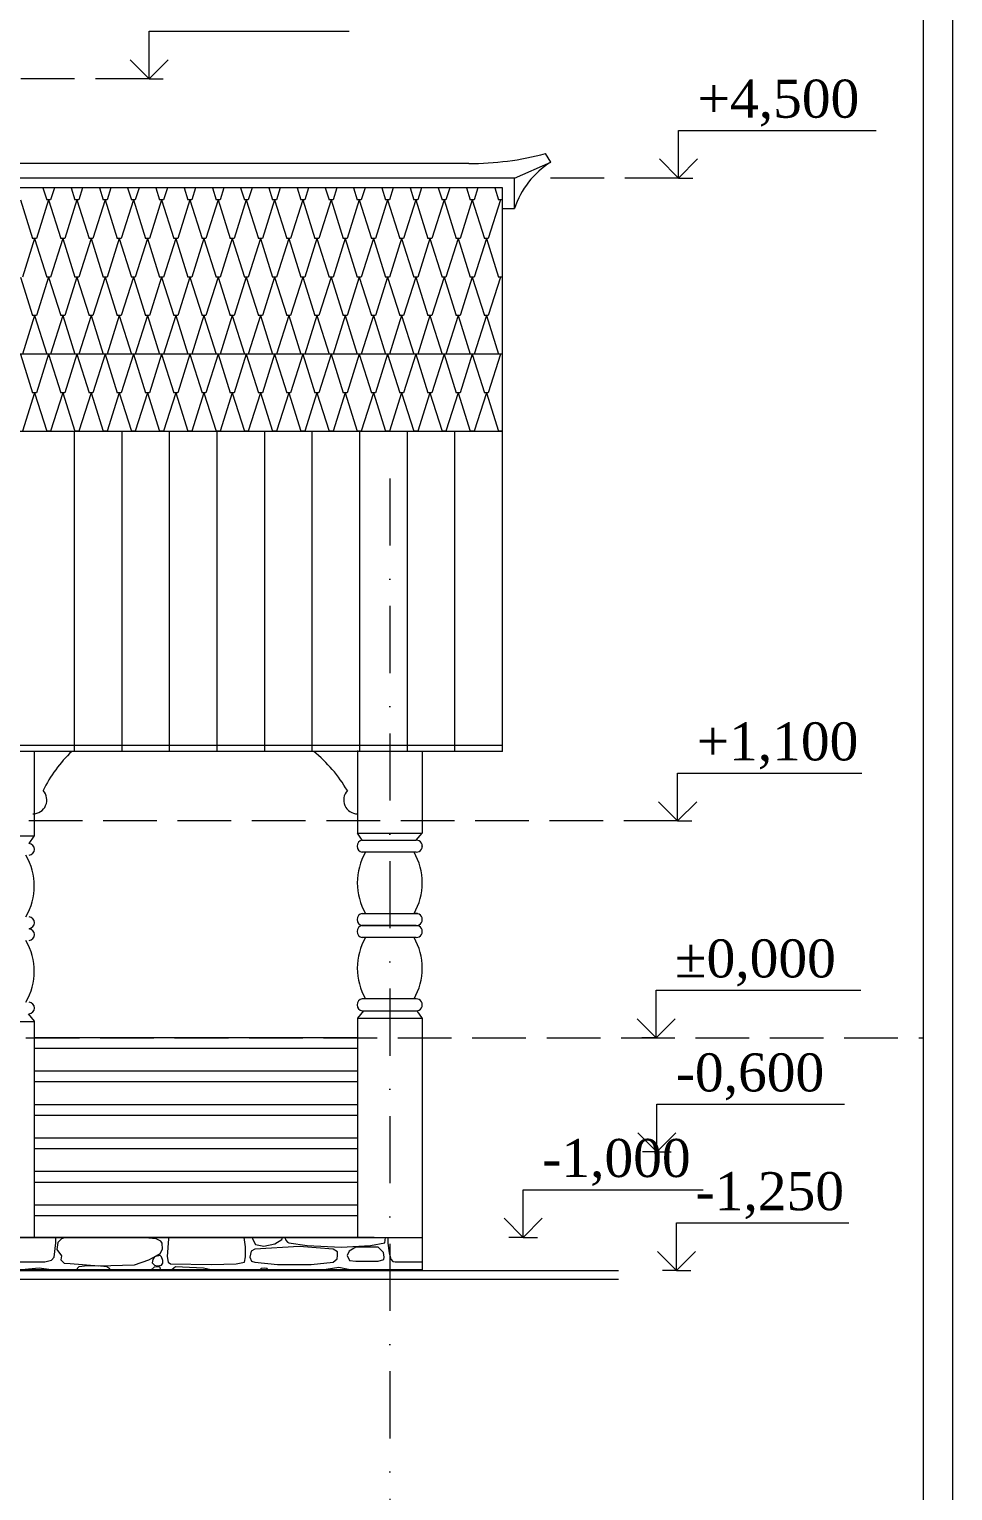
# Model space of a CAD drawing. Header units: millimetres. Extents: x 2399 to 111977, y 1313 to 59551.
# Drawn here: x 107121 to 111977, y 29365 to 37046 of the extents above; entities that cross this region are included whole.
import ezdxf

# ---------------------------------------------------------------- set-up
doc = ezdxf.new("R2010")
doc.units = ezdxf.units.MM
doc.linetypes.add('Невидимая', pattern=[391.222223, 282.222223, -109])
doc.linetypes.add('Штрихпунктирная', pattern=[670.277762, 352.777767, -176.388884, 0, -141.111112])
for name, color, linetype, lineweight in [('base', 255, 'Continuous', 0), ('Basement level', 252, 'Continuous', 13), ('dim Level', 7, 'Continuous', 13), ('main line', 7, 'Continuous', 13)]:
    doc.layers.add(name, color=color, linetype=linetype, lineweight=lineweight)
doc.layers.add('hatch1', color=7, linetype='Continuous', lineweight=20, true_color=0x6a6a6a)
doc.styles.add('СГЕНЕРИР_СТИЛЬ_1', font='georgia.ttf')

# ---------------------------------------------------------------- blocks, each defined once
blk = doc.blocks.new('*X15')
at = {"layer": 'hatch1', "color": 251, "linetype": 'Continuous', "lineweight": 20, "true_color": 0x6a6a6a}
for p, q in [((107311.1, 7229.6), (107318.5, 7304.9)), ((107318.5, 7304.9), (107318.4, 7334.2)), ((107330, 7306.5), (107323.8, 7269.7)), ((107349.6, 7326.8), (107330, 7306.5)), ((107371.5, 7334.2), (107349.6, 7326.8)), ((107846.6, 7326.8), (107768.7, 7334.2)), ((107871.1, 7314.8), (107846.6, 7326.8)), ((107847.7, 7334.2), (107854.7, 7332.8)), ((107854.7, 7332.8), (107856.1, 7334.2)), ((107878.2, 7303.5), (107871.1, 7314.8)), ((107879.6, 7272.7), (107878.2, 7303.5)), ((107911.5, 7325.5), (107904.3, 7233.7)), ((107910.3, 7334.2), (107911.5, 7325.5)), ((108315.9, 7283.5), (108309.4, 7334.2)), ((108350.9, 7334.2), (108354.2, 7323.5)), ((108354.2, 7323.5), (108368, 7296)), ((108413.1, 7288.6), (108469.7, 7299.9)), ((108469.7, 7299.9), (108508, 7323.5)), ((108508, 7323.5), (108510.4, 7334.2)), ((108522.8, 7334.2), (108527.6, 7320.2)), ((108527.6, 7320.2), (108536.6, 7309.2)), ((108536.6, 7309.2), (108544.9, 7305)), ((108544.9, 7305), (108639.7, 7291.8)), ((108974.3, 7292), (109049.2, 7305)), ((109049.2, 7305), (109052.6, 7334.2)), ((109065.5, 7334.2), (109063.9, 7304.1)), ((109063.9, 7304.1), (109072.3, 7252.2)), ((107296.6, 7213.7), (107311.1, 7229.6)), ((107323.8, 7269.7), (107349.6, 7237.7)), ((107349.6, 7237.7), (107344.5, 7216.5)), ((107808.5, 7216.5), (107846.6, 7237.7)), ((107838.3, 7231.8), (107828.7, 7216.9)), ((107867.2, 7239.1), (107838.3, 7231.8)), ((107846.6, 7237.7), (107866.9, 7249.5)), ((107866.9, 7249.5), (107879.6, 7272.7)), ((107875.4, 7231.8), (107867.2, 7239.1)), ((107882.1, 7213.2), (107875.4, 7231.8)), ((107904.3, 7233.7), (107910.2, 7203.7)), ((108310.2, 7203.7), (108316.4, 7231.8)), ((108316.4, 7231.8), (108315.9, 7283.5)), ((108346.9, 7261.9), (108338.3, 7229.3)), ((108338.3, 7229.3), (108347.1, 7209.2)), ((108366, 7272), (108346.9, 7261.9)), ((108599.2, 7285.7), (108366, 7272)), ((108368, 7296), (108413.1, 7288.6)), ((108777.9, 7272), (108599.2, 7285.7)), ((108639.7, 7291.8), (108819.6, 7283.2)), ((108799.3, 7257.7), (108777.9, 7272)), ((108777.9, 7203.4), (108798.3, 7220.9)), ((108798.3, 7220.9), (108800.3, 7238.8)), ((108800.3, 7238.8), (108799.3, 7257.7)), ((108819.6, 7283.2), (108974.3, 7292)), ((108862, 7261.6), (108851.5, 7238.3)), ((108851.5, 7238.3), (108862.5, 7211.6)), ((108896.1, 7281.9), (108862, 7261.6)), ((109013.6, 7281.9), (108896.1, 7281.9)), ((109042.3, 7254.8), (109013.6, 7281.9)), ((109045.1, 7230.8), (109042.3, 7254.8)), ((109042.9, 7217.3), (109045.1, 7230.8)), ((109072.3, 7252.2), (109080, 7219.2)), ((106704, 7206), (107261.1, 7206)), ((107232.1, 7171.9), (107138.4, 7163.6)), ((107294, 7163.7), (107232.1, 7171.9)), ((107261.1, 7206), (107296.6, 7213.7)), ((107344.5, 7216.5), (107362, 7198.8)), ((107362, 7198.8), (107394.9, 7196)), ((107394.9, 7196), (107544.7, 7184.3)), ((107440.1, 7178.8), (107425.5, 7163.8)), ((107486.2, 7183.7), (107440.1, 7178.8)), ((107553.2, 7182.6), (107486.2, 7183.7)), ((107544.7, 7184.3), (107733.4, 7188.9)), ((107586.8, 7178.8), (107553.2, 7182.6)), ((107603.1, 7169), (107586.8, 7178.8)), ((107602.8, 7164), (107603.1, 7169)), ((107733.4, 7188.9), (107808.5, 7216.5)), ((107835.2, 7177.5), (107819.9, 7164.2)), ((107828.7, 7216.9), (107825.9, 7199.4)), ((107825.9, 7199.4), (107838.3, 7187.5)), ((107853.7, 7179.1), (107835.2, 7177.5)), ((107838.3, 7187.5), (107853.5, 7183.7)), ((107853.5, 7183.7), (107875.4, 7187.5)), ((107866.9, 7177.5), (107853.7, 7179.1)), ((107870, 7164.3), (107866.9, 7177.5)), ((107875.4, 7187.5), (107881.1, 7198.2)), ((107881.1, 7198.2), (107882.1, 7213.2)), ((107910.2, 7203.7), (107921.7, 7195.1)), ((107921.7, 7195.1), (108138.1, 7190.8)), ((107948.8, 7178.9), (107930.6, 7164.3)), ((108095.5, 7172.9), (107948.8, 7178.9)), ((108127.4, 7164.5), (108095.5, 7172.9)), ((108138.1, 7190.8), (108267.1, 7195.6)), ((108267.1, 7195.6), (108310.2, 7203.7)), ((108347.1, 7209.2), (108366, 7203.4)), ((108366, 7203.4), (108484, 7191)), ((108398.9, 7169.7), (108393.2, 7164.8)), ((108417.3, 7171.4), (108398.9, 7169.7)), ((108430.6, 7169.7), (108417.3, 7171.4)), ((108431.7, 7164.8), (108430.6, 7169.7)), ((108484, 7191), (108661.5, 7191.3)), ((108661.5, 7191.3), (108777.9, 7203.4)), ((108806.6, 7175.2), (108740.9, 7165.1)), ((108858, 7165.2), (108806.6, 7175.2)), ((108862.5, 7211.6), (108896.1, 7209.3)), ((108896.1, 7209.3), (109013.6, 7209.3)), ((109013.6, 7209.3), (109042.9, 7217.3)), ((109080, 7219.2), (109091.8, 7206.5)), ((109091.8, 7206.5), (109104, 7206)), ((109104, 7206), (109245.8, 7206))]:
    blk.add_line(p, q, dxfattribs=at)
blk = doc.blocks.new('Штриховка_8', base_point=(0, 2500))
at = {"layer": 'base', "color": 255, "linetype": 'Continuous', "lineweight": 0}
for p, q in [((106863.8, 7334.2), (109245.8, 7334.2)), ((109245.8, 7334.2), (109245.8, 7165.6)), ((109245.8, 7165.6), (102699.8, 7159.4))]:
    blk.add_line(p, q, dxfattribs=at)
at = {"layer": 'hatch1', "color": 251, "linetype": 'Continuous', "lineweight": 20, "true_color": 0x6a6a6a}
blk.add_blockref('*X15', (0, 0), dxfattribs=at)

msp = doc.modelspace()

# ---------------------------------------------------------------- linework, layer by layer
at = {"layer": 'Basement level', "color": 252, "linetype": 'Continuous', "lineweight": 13, "flags": 128}
msp.add_lwpolyline([(109163.3677, 32398.3483, 0.128707308), (109146.5806, 32398.3483)], format="xyb", close=True, dxfattribs=at)
msp.add_lwpolyline([(109163.3677, 32398.3483, 0.128707308), (109146.5806, 32398.3483)], format="xyb", close=True, dxfattribs=at)
at = {"layer": 'dim Level', "color": 7, "linetype": 'Continuous', "lineweight": 13}
for p, q in [((107751.3829, 36786.1032), (107751.3829, 37036.1032)), ((107751.3829, 37036.1032), (108803.6269, 37036.1032)), ((107751.3829, 36786.1032), (107651.3829, 36886.1032)), ((107851.3829, 36886.1032), (107751.3829, 36786.1032)), ((107751.3829, 36786.1032), (107676.3829, 36786.1032)), ((107751.3829, 36786.1032), (107826.3829, 36786.1032)), ((110535.8599, 36264.0772), (110535.8599, 36514.0772)), ((110535.8599, 36514.0772), (111574.5278, 36514.0772)), ((110535.8599, 36264.0772), (110435.8599, 36364.0772)), ((110635.8599, 36364.0772), (110535.8599, 36264.0772)), ((110535.8599, 36264.0772), (110460.8599, 36264.0772)), ((110535.8599, 36264.0772), (110610.8599, 36264.0772)), ((110530.8381, 32886.0724), (110530.8381, 33136.0724)), ((110530.8381, 33136.0724), (111499.6881, 33136.0724)), ((110530.8381, 32886.0724), (110430.8381, 32986.0724)), ((110630.8381, 32986.0724), (110530.8381, 32886.0724)), ((110530.8381, 32886.0724), (110455.8381, 32886.0724)), ((110530.8381, 32886.0724), (110605.8381, 32886.0724)), ((110417.0892, 31745.4206), (110417.0892, 31995.4206)), ((110417.0892, 31995.4206), (111494.5452, 31995.4206)), ((110417.0892, 31745.4206), (110317.0892, 31845.4206)), ((110517.0892, 31845.4206), (110417.0892, 31745.4206)), ((110417.0892, 31745.4206), (110342.0892, 31745.4206)), ((110417.0892, 31745.4206), (110492.0892, 31745.4206)), ((110421.1003, 31146.3195), (110421.1003, 31396.3195)), ((110421.1003, 31396.3195), (111407.4043, 31396.3195)), ((110421.1003, 31146.3195), (110321.1003, 31246.3195)), ((110521.1003, 31246.3195), (110421.1003, 31146.3195)), ((110421.1003, 31146.3195), (110346.1003, 31146.3195)), ((110421.1003, 31146.3195), (110496.1003, 31146.3195)), ((109718.9469, 30696.5286), (109718.9469, 30946.5286)), ((109718.9469, 30946.5286), (110664.5229, 30946.5286)), ((109718.9469, 30696.5286), (109618.9469, 30796.5286)), ((109818.9469, 30796.5286), (109718.9469, 30696.5286)), ((110525.3262, 30522.2815), (110525.3262, 30772.2815)), ((110525.3262, 30772.2815), (111430.1762, 30772.2815)), ((109718.9469, 30696.5286), (109643.9469, 30696.5286)), ((109718.9469, 30696.5286), (109793.9469, 30696.5286)), ((110525.3262, 30522.2815), (110425.3262, 30622.2815)), ((110625.3262, 30622.2815), (110525.3262, 30522.2815)), ((110525.3262, 30522.2815), (110450.3262, 30522.2815)), ((110525.3262, 30522.2815), (110600.3262, 30522.2815))]:
    msp.add_line(p, q, dxfattribs=at)
at = {"layer": 'hatch1', "color": 251, "linetype": 'Continuous', "lineweight": 20, "true_color": 0x6a6a6a}
for p, q in [((107193.3304, 36212.0838), (107213.1784, 36149.186)), ((107253.6178, 36212.0838), (107233.7697, 36149.186)), ((107341.8179, 36212.0838), (107361.666, 36149.186)), ((107402.1054, 36212.0838), (107382.2573, 36149.186)), ((107490.3055, 36212.0838), (107510.1536, 36149.186)), ((107550.5929, 36212.0838), (107530.7449, 36149.186)), ((107638.7931, 36212.0838), (107658.6412, 36149.186)), ((107699.0805, 36212.0838), (107679.2325, 36149.186)), ((107787.2807, 36212.0838), (107807.1288, 36149.186)), ((107847.5681, 36212.0838), (107827.7201, 36149.186)), ((107935.7683, 36212.0838), (107955.6163, 36149.186)), ((107996.0557, 36212.0838), (107976.2077, 36149.186)), ((108084.2559, 36212.0838), (108104.1039, 36149.186)), ((108144.5433, 36212.0838), (108124.6953, 36149.186)), ((108232.7435, 36212.0838), (108252.5915, 36149.186)), ((108293.0309, 36212.0838), (108273.1828, 36149.186)), ((108381.2311, 36212.0838), (108401.0791, 36149.186)), ((108441.5185, 36212.0838), (108421.6704, 36149.186)), ((108529.7186, 36212.0838), (108549.5667, 36149.186)), ((108590.0061, 36212.0838), (108570.158, 36149.186)), ((108678.2062, 36212.0838), (108698.0543, 36149.186)), ((108738.4936, 36212.0838), (108718.6456, 36149.186)), ((108826.6938, 36212.0838), (108846.5419, 36149.186)), ((108886.9812, 36212.0838), (108867.1332, 36149.186)), ((108975.1814, 36212.0838), (108995.0295, 36149.186)), ((109035.4688, 36212.0838), (109015.6208, 36149.186)), ((109123.669, 36212.0838), (109143.517, 36149.186)), ((109183.9564, 36212.0838), (109164.1084, 36149.186)), ((109272.1566, 36212.0838), (109292.0046, 36149.186)), ((109332.444, 36212.0838), (109312.596, 36149.186)), ((109420.6442, 36212.0838), (109440.4922, 36149.186)), ((109480.9316, 36212.0838), (109461.0835, 36149.186)), ((109569.1318, 36212.0838), (109588.9798, 36149.186)), ((107074.9865, 36149.186), (107138.9346, 35946.5363)), ((107223.4741, 36149.186), (107159.5259, 35946.5363)), ((107233.7697, 36149.186), (107213.1784, 36149.186)), ((107223.4741, 36149.186), (107287.4222, 35946.5363)), ((107371.9617, 36149.186), (107308.0135, 35946.5363)), ((107382.2573, 36149.186), (107361.666, 36149.186)), ((107371.9617, 36149.186), (107435.9098, 35946.5363)), ((107520.4492, 36149.186), (107456.5011, 35946.5363)), ((107530.7449, 36149.186), (107510.1536, 36149.186)), ((107520.4492, 36149.186), (107584.3974, 35946.5363)), ((107668.9368, 36149.186), (107604.9887, 35946.5363)), ((107679.2325, 36149.186), (107658.6412, 36149.186)), ((107668.9368, 36149.186), (107732.885, 35946.5363)), ((107817.4244, 36149.186), (107753.4763, 35946.5363)), ((107827.7201, 36149.186), (107807.1288, 36149.186)), ((107817.4244, 36149.186), (107881.3725, 35946.5363)), ((107965.912, 36149.186), (107901.9639, 35946.5363)), ((107976.2077, 36149.186), (107955.6163, 36149.186)), ((107965.912, 36149.186), (108029.8601, 35946.5363)), ((108114.3996, 36149.186), (108050.4515, 35946.5363)), ((108124.6953, 36149.186), (108104.1039, 36149.186)), ((108114.3996, 36149.186), (108178.3477, 35946.5363)), ((108262.8872, 36149.186), (108198.939, 35946.5363)), ((108273.1828, 36149.186), (108252.5915, 36149.186)), ((108262.8872, 36149.186), (108326.8353, 35946.5363)), ((108411.3748, 36149.186), (108347.4266, 35946.5363)), ((108421.6704, 36149.186), (108401.0791, 36149.186)), ((108411.3748, 36149.186), (108475.3229, 35946.5363)), ((108559.8624, 36149.186), (108495.9142, 35946.5363)), ((108570.158, 36149.186), (108549.5667, 36149.186)), ((108559.8624, 36149.186), (108623.8105, 35946.5363)), ((108708.3499, 36149.186), (108644.4018, 35946.5363)), ((108718.6456, 36149.186), (108698.0543, 36149.186)), ((108708.3499, 36149.186), (108772.2981, 35946.5363)), ((108856.8375, 36149.186), (108792.8894, 35946.5363)), ((108867.1332, 36149.186), (108846.5419, 36149.186)), ((108856.8375, 36149.186), (108920.7857, 35946.5363)), ((109005.3251, 36149.186), (108941.377, 35946.5363)), ((109015.6208, 36149.186), (108995.0295, 36149.186)), ((109005.3251, 36149.186), (109069.2732, 35946.5363)), ((109153.8127, 36149.186), (109089.8646, 35946.5363)), ((109164.1084, 36149.186), (109143.517, 36149.186)), ((109153.8127, 36149.186), (109217.7608, 35946.5363)), ((109302.3003, 36149.186), (109238.3522, 35946.5363)), ((109312.596, 36149.186), (109292.0046, 36149.186)), ((109302.3003, 36149.186), (109366.2484, 35946.5363)), ((109450.7879, 36149.186), (109386.8397, 35946.5363)), ((109461.0835, 36149.186), (109440.4922, 36149.186)), ((109450.7879, 36149.186), (109514.736, 35946.5363)), ((109599.2755, 36149.186), (109535.3273, 35946.5363)), ((109609.5711, 36149.186), (109588.9798, 36149.186)), ((107149.2303, 35946.5363), (107085.2821, 35743.8866)), ((107159.5259, 35946.5363), (107138.9346, 35946.5363)), ((107149.2303, 35946.5363), (107213.1784, 35743.8866)), ((107297.7179, 35946.5363), (107233.7697, 35743.8866)), ((107308.0135, 35946.5363), (107287.4222, 35946.5363)), ((107297.7179, 35946.5363), (107361.666, 35743.8866)), ((107446.2054, 35946.5363), (107382.2573, 35743.8866)), ((107456.5011, 35946.5363), (107435.9098, 35946.5363)), ((107446.2054, 35946.5363), (107510.1536, 35743.8866)), ((107594.693, 35946.5363), (107530.7449, 35743.8866)), ((107604.9887, 35946.5363), (107584.3974, 35946.5363)), ((107594.693, 35946.5363), (107658.6412, 35743.8866)), ((107743.1806, 35946.5363), (107679.2325, 35743.8866)), ((107753.4763, 35946.5363), (107732.885, 35946.5363)), ((107743.1806, 35946.5363), (107807.1288, 35743.8866)), ((107891.6682, 35946.5363), (107827.7201, 35743.8866)), ((107901.9639, 35946.5363), (107881.3725, 35946.5363)), ((107891.6682, 35946.5363), (107955.6163, 35743.8866)), ((108040.1558, 35946.5363), (107976.2077, 35743.8866)), ((108050.4515, 35946.5363), (108029.8601, 35946.5363)), ((108040.1558, 35946.5363), (108104.1039, 35743.8866)), ((108188.6434, 35946.5363), (108124.6953, 35743.8866)), ((108198.939, 35946.5363), (108178.3477, 35946.5363)), ((108188.6434, 35946.5363), (108252.5915, 35743.8866)), ((108337.131, 35946.5363), (108273.1828, 35743.8866)), ((108347.4266, 35946.5363), (108326.8353, 35946.5363)), ((108337.131, 35946.5363), (108401.0791, 35743.8866)), ((108485.6186, 35946.5363), (108421.6704, 35743.8866)), ((108495.9142, 35946.5363), (108475.3229, 35946.5363)), ((108485.6186, 35946.5363), (108549.5667, 35743.8866)), ((108634.1061, 35946.5363), (108570.158, 35743.8866)), ((108644.4018, 35946.5363), (108623.8105, 35946.5363)), ((108634.1061, 35946.5363), (108698.0543, 35743.8866)), ((108782.5937, 35946.5363), (108718.6456, 35743.8866)), ((108792.8894, 35946.5363), (108772.2981, 35946.5363)), ((108782.5937, 35946.5363), (108846.5419, 35743.8866)), ((108931.0813, 35946.5363), (108867.1332, 35743.8866)), ((108941.377, 35946.5363), (108920.7857, 35946.5363)), ((108931.0813, 35946.5363), (108995.0295, 35743.8866)), ((109079.5689, 35946.5363), (109015.6208, 35743.8866)), ((109089.8646, 35946.5363), (109069.2732, 35946.5363)), ((109079.5689, 35946.5363), (109143.517, 35743.8866)), ((109228.0565, 35946.5363), (109164.1084, 35743.8866)), ((109238.3522, 35946.5363), (109217.7608, 35946.5363)), ((109228.0565, 35946.5363), (109292.0046, 35743.8866)), ((109376.5441, 35946.5363), (109312.596, 35743.8866)), ((109386.8397, 35946.5363), (109366.2484, 35946.5363)), ((109376.5441, 35946.5363), (109440.4922, 35743.8866)), ((109525.0317, 35946.5363), (109461.0835, 35743.8866)), ((109535.3273, 35946.5363), (109514.736, 35946.5363)), ((109525.0317, 35946.5363), (109588.9798, 35743.8866)), ((107074.9865, 35743.8866), (107138.9346, 35541.2369)), ((107223.4741, 35743.8866), (107159.5259, 35541.2369)), ((107233.7697, 35743.8866), (107213.1784, 35743.8866)), ((107223.4741, 35743.8866), (107287.4222, 35541.2369)), ((107371.9617, 35743.8866), (107308.0135, 35541.2369)), ((107382.2573, 35743.8866), (107361.666, 35743.8866)), ((107371.9617, 35743.8866), (107435.9098, 35541.2369)), ((107520.4492, 35743.8866), (107456.5011, 35541.2369)), ((107530.7449, 35743.8866), (107510.1536, 35743.8866)), ((107520.4492, 35743.8866), (107584.3974, 35541.2369)), ((107668.9368, 35743.8866), (107604.9887, 35541.2369)), ((107679.2325, 35743.8866), (107658.6412, 35743.8866)), ((107668.9368, 35743.8866), (107732.885, 35541.2369)), ((107817.4244, 35743.8866), (107753.4763, 35541.2369)), ((107827.7201, 35743.8866), (107807.1288, 35743.8866)), ((107817.4244, 35743.8866), (107881.3725, 35541.2369)), ((107965.912, 35743.8866), (107901.9639, 35541.2369)), ((107976.2077, 35743.8866), (107955.6163, 35743.8866)), ((107965.912, 35743.8866), (108029.8601, 35541.2369)), ((108114.3996, 35743.8866), (108050.4515, 35541.2369)), ((108124.6953, 35743.8866), (108104.1039, 35743.8866)), ((108114.3996, 35743.8866), (108178.3477, 35541.2369)), ((108262.8872, 35743.8866), (108198.939, 35541.2369)), ((108273.1828, 35743.8866), (108252.5915, 35743.8866)), ((108262.8872, 35743.8866), (108326.8353, 35541.2369)), ((108411.3748, 35743.8866), (108347.4266, 35541.2369)), ((108421.6704, 35743.8866), (108401.0791, 35743.8866)), ((108411.3748, 35743.8866), (108475.3229, 35541.2369)), ((108559.8624, 35743.8866), (108495.9142, 35541.2369)), ((108570.158, 35743.8866), (108549.5667, 35743.8866)), ((108559.8624, 35743.8866), (108623.8105, 35541.2369)), ((108708.3499, 35743.8866), (108644.4018, 35541.2369)), ((108718.6456, 35743.8866), (108698.0543, 35743.8866)), ((108708.3499, 35743.8866), (108772.2981, 35541.2369)), ((108856.8375, 35743.8866), (108792.8894, 35541.2369)), ((108867.1332, 35743.8866), (108846.5419, 35743.8866)), ((108856.8375, 35743.8866), (108920.7857, 35541.2369)), ((109005.3251, 35743.8866), (108941.377, 35541.2369)), ((109015.6208, 35743.8866), (108995.0295, 35743.8866)), ((109005.3251, 35743.8866), (109069.2732, 35541.2369)), ((109153.8127, 35743.8866), (109089.8646, 35541.2369)), ((109164.1084, 35743.8866), (109143.517, 35743.8866)), ((109153.8127, 35743.8866), (109217.7608, 35541.2369)), ((109302.3003, 35743.8866), (109238.3522, 35541.2369)), ((109312.596, 35743.8866), (109292.0046, 35743.8866)), ((109302.3003, 35743.8866), (109366.2484, 35541.2369)), ((109450.7879, 35743.8866), (109386.8397, 35541.2369)), ((109461.0835, 35743.8866), (109440.4922, 35743.8866)), ((109450.7879, 35743.8866), (109514.736, 35541.2369)), ((109599.2755, 35743.8866), (109535.3273, 35541.2369)), ((109609.5711, 35743.8866), (109588.9798, 35743.8866)), ((107149.2303, 35541.2369), (107085.2821, 35338.5872)), ((107159.5259, 35541.2369), (107138.9346, 35541.2369)), ((107149.2303, 35541.2369), (107213.1784, 35338.5872)), ((107297.7179, 35541.2369), (107233.7697, 35338.5872)), ((107308.0135, 35541.2369), (107287.4222, 35541.2369)), ((107297.7179, 35541.2369), (107361.666, 35338.5872)), ((107446.2054, 35541.2369), (107382.2573, 35338.5872)), ((107456.5011, 35541.2369), (107435.9098, 35541.2369)), ((107446.2054, 35541.2369), (107510.1536, 35338.5872)), ((107594.693, 35541.2369), (107530.7449, 35338.5872)), ((107604.9887, 35541.2369), (107584.3974, 35541.2369)), ((107594.693, 35541.2369), (107658.6412, 35338.5872)), ((107743.1806, 35541.2369), (107679.2325, 35338.5872)), ((107753.4763, 35541.2369), (107732.885, 35541.2369)), ((107743.1806, 35541.2369), (107807.1288, 35338.5872)), ((107891.6682, 35541.2369), (107827.7201, 35338.5872)), ((107901.9639, 35541.2369), (107881.3725, 35541.2369)), ((107891.6682, 35541.2369), (107955.6163, 35338.5872)), ((108040.1558, 35541.2369), (107976.2077, 35338.5872)), ((108050.4515, 35541.2369), (108029.8601, 35541.2369)), ((108040.1558, 35541.2369), (108104.1039, 35338.5872)), ((108188.6434, 35541.2369), (108124.6953, 35338.5872)), ((108198.939, 35541.2369), (108178.3477, 35541.2369)), ((108188.6434, 35541.2369), (108252.5915, 35338.5872)), ((108337.131, 35541.2369), (108273.1828, 35338.5872)), ((108347.4266, 35541.2369), (108326.8353, 35541.2369)), ((108337.131, 35541.2369), (108401.0791, 35338.5872)), ((108485.6186, 35541.2369), (108421.6704, 35338.5872)), ((108495.9142, 35541.2369), (108475.3229, 35541.2369)), ((108485.6186, 35541.2369), (108549.5667, 35338.5872)), ((108634.1061, 35541.2369), (108570.158, 35338.5872)), ((108644.4018, 35541.2369), (108623.8105, 35541.2369)), ((108634.1061, 35541.2369), (108698.0543, 35338.5872)), ((108782.5937, 35541.2369), (108718.6456, 35338.5872)), ((108792.8894, 35541.2369), (108772.2981, 35541.2369)), ((108782.5937, 35541.2369), (108846.5419, 35338.5872)), ((108931.0813, 35541.2369), (108867.1332, 35338.5872)), ((108941.377, 35541.2369), (108920.7857, 35541.2369)), ((108931.0813, 35541.2369), (108995.0295, 35338.5872)), ((109079.5689, 35541.2369), (109015.6208, 35338.5872)), ((109089.8646, 35541.2369), (109069.2732, 35541.2369)), ((109079.5689, 35541.2369), (109143.517, 35338.5872)), ((109228.0565, 35541.2369), (109164.1084, 35338.5872)), ((109238.3522, 35541.2369), (109217.7608, 35541.2369)), ((109228.0565, 35541.2369), (109292.0046, 35338.5872)), ((109376.5441, 35541.2369), (109312.596, 35338.5872)), ((109386.8397, 35541.2369), (109366.2484, 35541.2369)), ((109376.5441, 35541.2369), (109440.4922, 35338.5872)), ((109525.0317, 35541.2369), (109461.0835, 35338.5872)), ((109535.3273, 35541.2369), (109514.736, 35541.2369)), ((109525.0317, 35541.2369), (109588.9798, 35338.5872)), ((107074.9865, 35338.5872), (107138.9346, 35135.9375)), ((107223.4741, 35338.5872), (107159.5259, 35135.9375)), ((107233.7697, 35338.5872), (107213.1784, 35338.5872)), ((107223.4741, 35338.5872), (107287.4222, 35135.9375)), ((107371.9617, 35338.5872), (107308.0135, 35135.9375)), ((107382.2573, 35338.5872), (107361.666, 35338.5872)), ((107371.9617, 35338.5872), (107435.9098, 35135.9375)), ((107520.4492, 35338.5872), (107456.5011, 35135.9375)), ((107530.7449, 35338.5872), (107510.1536, 35338.5872)), ((107520.4492, 35338.5872), (107584.3974, 35135.9375)), ((107668.9368, 35338.5872), (107604.9887, 35135.9375)), ((107679.2325, 35338.5872), (107658.6412, 35338.5872)), ((107668.9368, 35338.5872), (107732.885, 35135.9375)), ((107817.4244, 35338.5872), (107753.4763, 35135.9375)), ((107827.7201, 35338.5872), (107807.1288, 35338.5872)), ((107817.4244, 35338.5872), (107881.3725, 35135.9375)), ((107965.912, 35338.5872), (107901.9639, 35135.9375)), ((107976.2077, 35338.5872), (107955.6163, 35338.5872)), ((107965.912, 35338.5872), (108029.8601, 35135.9375)), ((108114.3996, 35338.5872), (108050.4515, 35135.9375)), ((108124.6953, 35338.5872), (108104.1039, 35338.5872)), ((108114.3996, 35338.5872), (108178.3477, 35135.9375)), ((108262.8872, 35338.5872), (108198.939, 35135.9375)), ((108273.1828, 35338.5872), (108252.5915, 35338.5872)), ((108262.8872, 35338.5872), (108326.8353, 35135.9375)), ((108411.3748, 35338.5872), (108347.4266, 35135.9375)), ((108421.6704, 35338.5872), (108401.0791, 35338.5872)), ((108411.3748, 35338.5872), (108475.3229, 35135.9375)), ((108559.8624, 35338.5872), (108495.9142, 35135.9375)), ((108570.158, 35338.5872), (108549.5667, 35338.5872)), ((108559.8624, 35338.5872), (108623.8105, 35135.9375)), ((108708.3499, 35338.5872), (108644.4018, 35135.9375)), ((108718.6456, 35338.5872), (108698.0543, 35338.5872)), ((108708.3499, 35338.5872), (108772.2981, 35135.9375)), ((108856.8375, 35338.5872), (108792.8894, 35135.9375)), ((108867.1332, 35338.5872), (108846.5419, 35338.5872)), ((108856.8375, 35338.5872), (108920.7857, 35135.9375)), ((109005.3251, 35338.5872), (108941.377, 35135.9375)), ((109015.6208, 35338.5872), (108995.0295, 35338.5872)), ((109005.3251, 35338.5872), (109069.2732, 35135.9375)), ((109153.8127, 35338.5872), (109089.8646, 35135.9375)), ((109164.1084, 35338.5872), (109143.517, 35338.5872)), ((109153.8127, 35338.5872), (109217.7608, 35135.9375)), ((109302.3003, 35338.5872), (109238.3522, 35135.9375)), ((109312.596, 35338.5872), (109292.0046, 35338.5872)), ((109302.3003, 35338.5872), (109366.2484, 35135.9375)), ((109450.7879, 35338.5872), (109386.8397, 35135.9375)), ((109461.0835, 35338.5872), (109440.4922, 35338.5872)), ((109450.7879, 35338.5872), (109514.736, 35135.9375)), ((109599.2755, 35338.5872), (109535.3273, 35135.9375)), ((109609.5711, 35338.5872), (109588.9798, 35338.5872)), ((107149.2303, 35135.9375), (107085.2821, 34933.2878)), ((107159.5259, 35135.9375), (107138.9346, 35135.9375)), ((107149.2303, 35135.9375), (107213.1784, 34933.2878)), ((107297.7179, 35135.9375), (107233.7697, 34933.2878)), ((107308.0135, 35135.9375), (107287.4222, 35135.9375)), ((107297.7179, 35135.9375), (107361.666, 34933.2878)), ((107446.2054, 35135.9375), (107382.2573, 34933.2878)), ((107456.5011, 35135.9375), (107435.9098, 35135.9375)), ((107446.2054, 35135.9375), (107510.1536, 34933.2878)), ((107594.693, 35135.9375), (107530.7449, 34933.2878)), ((107604.9887, 35135.9375), (107584.3974, 35135.9375)), ((107594.693, 35135.9375), (107658.6412, 34933.2878)), ((107743.1806, 35135.9375), (107679.2325, 34933.2878)), ((107753.4763, 35135.9375), (107732.885, 35135.9375)), ((107743.1806, 35135.9375), (107807.1288, 34933.2878)), ((107891.6682, 35135.9375), (107827.7201, 34933.2878)), ((107901.9639, 35135.9375), (107881.3725, 35135.9375)), ((107891.6682, 35135.9375), (107955.6163, 34933.2878)), ((108040.1558, 35135.9375), (107976.2077, 34933.2878)), ((108050.4515, 35135.9375), (108029.8601, 35135.9375)), ((108040.1558, 35135.9375), (108104.1039, 34933.2878)), ((108188.6434, 35135.9375), (108124.6953, 34933.2878)), ((108198.939, 35135.9375), (108178.3477, 35135.9375)), ((108188.6434, 35135.9375), (108252.5915, 34933.2878)), ((108337.131, 35135.9375), (108273.1828, 34933.2878)), ((108347.4266, 35135.9375), (108326.8353, 35135.9375)), ((108337.131, 35135.9375), (108401.0791, 34933.2878)), ((108485.6186, 35135.9375), (108421.6704, 34933.2878)), ((108495.9142, 35135.9375), (108475.3229, 35135.9375)), ((108485.6186, 35135.9375), (108549.5667, 34933.2878)), ((108634.1061, 35135.9375), (108570.158, 34933.2878)), ((108644.4018, 35135.9375), (108623.8105, 35135.9375)), ((108634.1061, 35135.9375), (108698.0543, 34933.2878)), ((108782.5937, 35135.9375), (108718.6456, 34933.2878)), ((108792.8894, 35135.9375), (108772.2981, 35135.9375)), ((108782.5937, 35135.9375), (108846.5419, 34933.2878)), ((108931.0813, 35135.9375), (108867.1332, 34933.2878)), ((108941.377, 35135.9375), (108920.7857, 35135.9375)), ((108931.0813, 35135.9375), (108995.0295, 34933.2878)), ((109079.5689, 35135.9375), (109015.6208, 34933.2878)), ((109089.8646, 35135.9375), (109069.2732, 35135.9375)), ((109079.5689, 35135.9375), (109143.517, 34933.2878)), ((109228.0565, 35135.9375), (109164.1084, 34933.2878)), ((109238.3522, 35135.9375), (109217.7608, 35135.9375)), ((109228.0565, 35135.9375), (109292.0046, 34933.2878)), ((109376.5441, 35135.9375), (109312.596, 34933.2878)), ((109386.8397, 35135.9375), (109366.2484, 35135.9375)), ((109376.5441, 35135.9375), (109440.4922, 34933.2878)), ((109525.0317, 35135.9375), (109461.0835, 34933.2878)), ((109535.3273, 35135.9375), (109514.736, 35135.9375)), ((109525.0317, 35135.9375), (109588.9798, 34933.2878)), ((107233.7697, 34933.2878), (107213.1784, 34933.2878)), ((107382.2573, 34933.2878), (107361.666, 34933.2878)), ((107530.7449, 34933.2878), (107510.1536, 34933.2878)), ((107679.2325, 34933.2878), (107658.6412, 34933.2878)), ((107827.7201, 34933.2878), (107807.1288, 34933.2878)), ((107976.2077, 34933.2878), (107955.6163, 34933.2878)), ((108124.6953, 34933.2878), (108104.1039, 34933.2878)), ((108273.1828, 34933.2878), (108252.5915, 34933.2878)), ((108421.6704, 34933.2878), (108401.0791, 34933.2878)), ((108570.158, 34933.2878), (108549.5667, 34933.2878)), ((108718.6456, 34933.2878), (108698.0543, 34933.2878)), ((108867.1332, 34933.2878), (108846.5419, 34933.2878)), ((109015.6208, 34933.2878), (108995.0295, 34933.2878)), ((109164.1084, 34933.2878), (109143.517, 34933.2878)), ((109312.596, 34933.2878), (109292.0046, 34933.2878)), ((109461.0835, 34933.2878), (109440.4922, 34933.2878)), ((109609.5711, 34933.2878), (109588.9798, 34933.2878))]:
    msp.add_line(p, q, dxfattribs=at)
at = {"layer": 'main line', "color": 7, "linetype": 'Continuous', "lineweight": 13}
for p, q in [((111977.4084, 22640.7557), (111977.4084, 59550.6659)), ((111820.92, 58748.0534), (111820.92, 22766.1425)), ((109432.6238, 36340.6998), (106572.7653, 36340.6998)), ((109672.3375, 36262.5165), (109863.7075, 36347.863)), ((109863.7075, 36347.863), (109836.539, 36392.4971)), ((109672.3375, 36262.5165), (106572.7653, 36262.5165)), ((109672.3375, 36104.4291), (109672.3375, 36262.5165)), ((109609.5711, 36212.0838), (106593.6775, 36212.0838)), ((109609.5711, 34671.7222), (109609.5711, 36212.0838)), ((109609.5711, 36104.4291), (109672.3375, 36104.4291)), ((109609.5711, 35338.5872), (106619.228, 35338.5872)), ((106589.5366, 34933.2878), (109605.4303, 34933.2878)), ((107359.5711, 33250.5556), (107359.5711, 34933.2878)), ((107609.5711, 33250.5556), (107609.5711, 34933.2878)), ((107859.5711, 33250.5556), (107859.5711, 34933.2878)), ((108109.5711, 33250.5556), (108109.5711, 34933.2878)), ((108359.5711, 33250.5556), (108359.5711, 34933.2878)), ((108609.5711, 33250.5556), (108609.5711, 34933.2878)), ((108859.5711, 33250.5556), (108859.5711, 34933.2878)), ((109109.5711, 33250.5556), (109109.5711, 34933.2878)), ((109359.5711, 33250.5556), (109359.5711, 34933.2878)), ((109609.5711, 33250.5556), (109609.5711, 34671.7222)), ((109609.5711, 33281.2261), (106125.3454, 33281.2261)), ((109609.5711, 33250.5556), (106125.3454, 33250.5556)), ((107147.5503, 33250.5556), (107147.5503, 32804.4376)), ((107147.5503, 33238.8589), (107147.5503, 32804.4376)), ((108846.6404, 33255.43), (108846.6404, 32821.0087)), ((108846.6404, 33250.5556), (108846.6404, 32821.0087)), ((109188.1071, 33250.5556), (109188.1071, 32821.0087)), ((109188.1071, 33246.8002), (109188.1071, 32821.0087)), ((107147.5503, 32804.4376), (106806.0837, 32804.4376)), ((107121.3472, 32767.2861), (107147.5503, 32804.4376)), ((108846.6404, 32821.0087), (109188.1071, 32821.0087)), ((108872.8435, 32783.8572), (108846.6404, 32821.0087)), ((109155.8957, 32783.8572), (109188.1071, 32821.0087)), ((109155.8957, 32783.8572), (109188.1071, 32821.0087)), ((108872.8435, 32783.8572), (109155.8957, 32783.8572)), ((108872.8435, 32783.8572), (109155.8957, 32783.8572)), ((108872.8435, 32783.8572), (109155.8957, 32783.8572)), ((108872.8435, 32783.8572), (109155.8957, 32783.8572)), ((109188.1071, 32754.3807), (109188.1071, 32750.4331)), ((109188.1071, 32754.3807), (109188.1071, 32750.4331)), ((109155.8957, 32720.9567), (108872.8435, 32720.9567)), ((109155.8957, 32720.9567), (108872.8435, 32720.9567)), ((109155.8957, 32720.9567), (108872.8435, 32720.9567)), ((109155.8957, 32720.9567), (108872.8435, 32720.9567)), ((108872.8435, 32398.3483), (109155.8957, 32398.3483)), ((108872.8435, 32398.3483), (109155.8957, 32398.3483)), ((108872.8435, 32335.4478), (109155.8957, 32335.4478)), ((109155.8957, 32335.4478), (108872.8435, 32335.4478)), ((109155.8957, 32335.4478), (108872.8435, 32335.4478)), ((108872.8435, 32335.4478), (109155.8957, 32335.4478)), ((109155.8957, 32272.5473), (108872.8435, 32272.5473)), ((109155.8957, 32272.5473), (108872.8435, 32272.5473)), ((108878.3661, 31887.0384), (108846.6404, 31849.1529)), ((108878.3661, 31887.0384), (108846.6404, 31849.1529)), ((109155.8957, 31949.9388), (108872.8435, 31949.9388)), ((109155.8957, 31949.9388), (108872.8435, 31949.9388)), ((109155.8957, 31949.9388), (108872.8435, 31949.9388)), ((109155.8957, 31949.9388), (108872.8435, 31949.9388)), ((108872.8435, 31887.0384), (109155.8957, 31887.0384)), ((108872.8435, 31887.0384), (109155.8957, 31887.0384)), ((108872.8435, 31887.0384), (109155.8957, 31887.0384)), ((108872.8435, 31887.0384), (109155.8957, 31887.0384)), ((109159.9898, 31887.1995), (109188.1071, 31847.1781)), ((109159.9898, 31887.1995), (109188.1071, 31847.1781)), ((106806.0837, 31830.607), (107147.5503, 31830.607)), ((107115.8246, 31870.4673), (107147.5503, 31832.5818)), ((107115.8246, 31870.4673), (107147.5503, 31832.5818)), ((107147.5503, 31832.5818), (107147.5503, 30696.5291)), ((107147.5503, 31832.5818), (107147.5503, 31808.9461)), ((108846.6404, 31849.1529), (108846.6404, 30696.5291)), ((108846.6404, 31849.1529), (108846.6404, 31825.5171)), ((109188.1071, 31847.1781), (108846.6404, 31847.1781)), ((109188.1071, 31847.1781), (109188.1071, 31081.2109)), ((109188.1071, 31847.1781), (109188.1071, 30522.2815)), ((108846.6404, 31745.4561), (107147.5503, 31745.4561)), ((108846.6404, 31688.9562), (107147.5503, 31688.9562)), ((108846.6404, 31569.5512), (107147.5503, 31569.5512)), ((108846.6404, 31513.0513), (107147.5503, 31513.0513)), ((108846.6404, 31393.6463), (107147.5503, 31393.6463)), ((108846.6404, 31337.1464), (107147.5503, 31337.1464)), ((108846.6404, 31217.7413), (107147.5503, 31217.7413)), ((108846.6404, 31161.2415), (107147.5503, 31161.2415)), ((108846.6404, 31041.8364), (107147.5503, 31041.8364)), ((108846.6404, 30985.3366), (107147.5503, 30985.3366)), ((108846.6404, 30865.9315), (107147.5503, 30865.9315)), ((108846.6404, 30809.4316), (107147.5503, 30809.4316)), ((108935.5536, 30696.5291), (106546.2403, 30696.5291)), ((102647.1732, 30522.2815), (110220.6014, 30522.2815)), ((110220.6014, 30474.8223), (102636.1216, 30474.8223))]:
    msp.add_line(p, q, dxfattribs=at)
at = {"layer": 'main line', "color": 7, "linetype": 'Невидимая', "lineweight": 13}
for p, q in [((107751.3829, 36786.1032), (106731.7749, 36786.1032)), ((110535.8599, 36264.0772), (109764.9984, 36264.0772)), ((110530.8381, 32886.0724), (106903.8047, 32886.0724)), ((84803.9832, 31745.4206), (111820.92, 31745.4206))]:
    msp.add_line(p, q, dxfattribs=at)
at = {"layer": 'main line', "color": 7, "linetype": 'Штрихпунктирная', "lineweight": 13}
msp.add_line((109017.3737, 34685.5026), (109017.3737, 28033.4466), dxfattribs=at)
at = {"layer": 'main line', "color": 7, "linetype": 'Continuous', "lineweight": 13}
for centre, radius, start, end in [((109441.4697, 37872.4833), 1531.8091, 269.6691268, 284.94610002), ((110110.9092, 35956.5935), 462.818, 122.28444561, 161.37185376), ((107850.5263, 32723.7927), 730.2152, 133.83143764, 153.91555941), ((108124.8892, 32648.8569), 777.5161, 30.61884356, 50.70296532), ((107140.7784, 32995.3318), 73.2087, 270, 42.57855974), ((108847.9071, 32995.3318), 73.2087, 137.42144026, 270), ((107117.1498, 32735.8359), 31.7291, 277.60190365, 82.39809635), ((107117.1498, 32735.8359), 31.7291, 277.60190365, 82.39809635), ((107117.1498, 32735.8359), 31.7291, 277.60190365, 82.39809635), ((107117.1498, 32735.8359), 31.7291, 277.60190365, 82.39809635), ((108877.0409, 32752.4069), 31.7291, 97.60190365, 262.39809635), ((108877.0409, 32752.4069), 31.7291, 97.60190365, 262.39809635), ((108877.0409, 32752.4069), 31.7291, 97.60190365, 262.39809635), ((108877.0409, 32752.4069), 31.7291, 97.60190365, 262.39809635), ((109156.7083, 32752.4069), 31.4607, 268.52004879, 91.47995121), ((109156.7083, 32752.4069), 31.4607, 268.52004879, 91.47995121), ((109156.7083, 32752.4069), 31.4607, 268.52004879, 91.47995121), ((109156.7083, 32752.4069), 31.4607, 268.52004879, 91.47995121), ((106827.3606, 32543.0814), 320.455, 329.77745697, 30.22254303), ((106827.3606, 32543.0814), 320.455, 329.77745697, 30.22254303), ((109166.8301, 32559.6525), 320.455, 149.77745697, 210.22254303), ((109166.8301, 32559.6525), 320.455, 149.77745697, 210.22254303), ((108867.6521, 32559.6525), 320.455, 329.77745697, 30.22254303), ((108867.6521, 32559.6525), 320.455, 329.77745697, 30.22254303), ((107117.1498, 32350.3269), 31.7291, 277.60190365, 82.39809635), ((107117.1498, 32350.3269), 31.7291, 277.60190365, 82.39809635), ((108877.0409, 32366.898), 31.7291, 97.60190365, 262.39809635), ((108877.0409, 32366.898), 31.7291, 97.60190365, 262.39809635), ((109156.7083, 32366.898), 31.4607, 268.52004879, 91.47995121), ((109156.7083, 32366.898), 31.4607, 268.52004879, 91.47995121), ((107117.1498, 32287.4264), 31.7291, 277.60190365, 82.39809635), ((107117.1498, 32287.4264), 31.7291, 277.60190365, 82.39809635), ((108877.0409, 32303.9975), 31.7291, 97.60190365, 262.39809635), ((108877.0409, 32303.9975), 31.7291, 97.60190365, 262.39809635), ((109166.8301, 32111.2431), 320.455, 149.77745697, 210.22254303), ((109166.8301, 32111.2431), 320.455, 149.77745697, 210.22254303), ((108867.6521, 32111.2431), 320.455, 329.77745697, 30.22254303), ((108867.6521, 32111.2431), 320.455, 329.77745697, 30.22254303), ((109156.7083, 32303.9975), 31.4607, 268.52004879, 91.47995121), ((109156.7083, 32303.9975), 31.4607, 268.52004879, 91.47995121), ((106827.3606, 32094.672), 320.455, 329.77745697, 30.22254303), ((106827.3606, 32094.672), 320.455, 329.77745697, 30.22254303), ((107117.1498, 31901.9175), 31.7291, 277.60190365, 82.39809635), ((107117.1498, 31901.9175), 31.7291, 277.60190365, 82.39809635), ((107117.1498, 31901.9175), 31.7291, 277.60190365, 82.39809635), ((107117.1498, 31901.9175), 31.7291, 277.60190365, 82.39809635), ((108877.0409, 31918.4886), 31.7291, 97.60190365, 262.39809635), ((108877.0409, 31918.4886), 31.7291, 97.60190365, 262.39809635), ((108877.0409, 31918.4886), 31.7291, 97.60190365, 262.39809635), ((108877.0409, 31918.4886), 31.7291, 97.60190365, 262.39809635), ((109156.7083, 31918.4886), 31.4607, 268.52004879, 91.47995121), ((109156.7083, 31918.4886), 31.4607, 268.52004879, 91.47995121), ((109156.7083, 31918.4886), 31.4607, 268.52004879, 91.47995121), ((109156.7083, 31918.4886), 31.4607, 268.52004879, 91.47995121)]:
    msp.add_arc(centre, radius, start, end, dxfattribs=at)

# ---------------------------------------------------------------- block references
at = {"layer": 'hatch1', "color": 251, "linetype": 'Continuous', "lineweight": 20, "true_color": 0x6a6a6a}
msp.add_blockref('Штриховка_8', (-57.7281, 25862.3784), dxfattribs=at)

# ---------------------------------------------------------------- texts
at = {"layer": 'dim Level', "color": 7, "lineweight": 13, "char_height": 200, "attachment_point": 7, "style": 'СГЕНЕРИР_СТИЛЬ_1'}
for s, insert in [('\\A1;+4,500', (110635.8598, 36534.0772)), ('\\A1;+1,100', (110630.8381, 33156.0724)), ('\\A1;±0,000', (110517.0892, 32015.4206)), ('\\A1;-0,600', (110521.1003, 31416.3195)), ('\\A1;-1,000', (109818.9469, 30966.5286)), ('\\A1;-1,250', (110625.3262, 30792.2815))]:
    msp.add_mtext(s, dxfattribs=dict(at, insert=insert))

doc.saveas('drawing.dxf')
